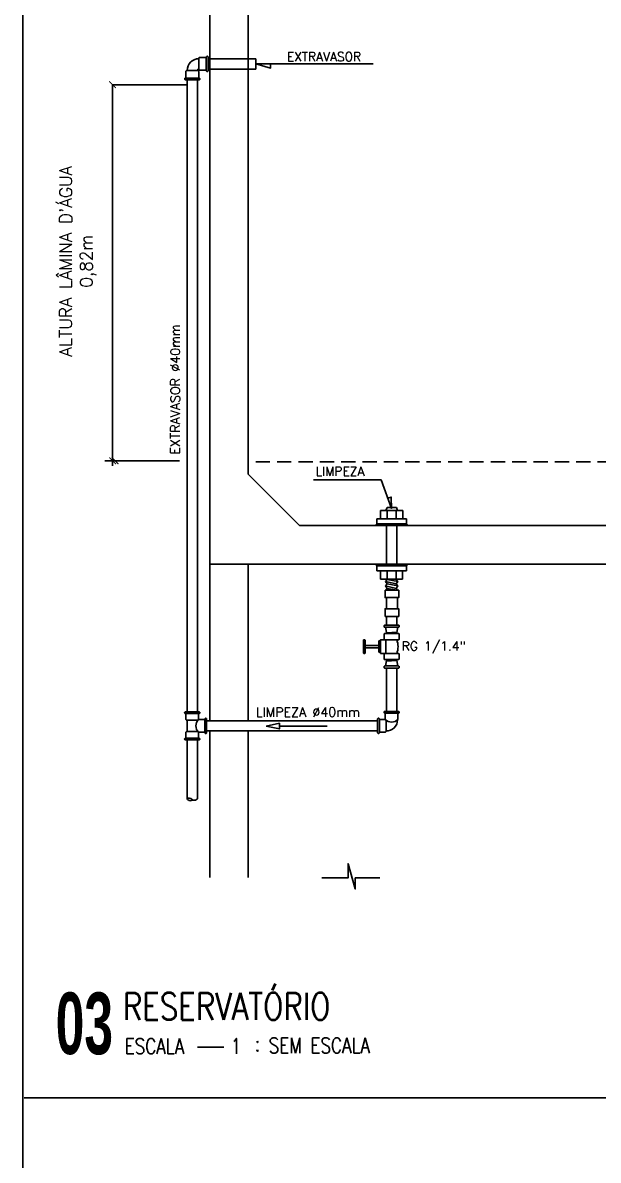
# Model space of a CAD drawing. Header units: millimetres. Extents: x 5512 to 5596, y 903 to 1082.
# Drawn here: x 5536.64 to 5546.74, y 936.43 to 956.38 of the extents above; entities that cross this region are included whole.
import ezdxf
from ezdxf.enums import TextEntityAlignment as Align

# ---------------------------------------------------------------- set-up
doc = ezdxf.new("R2010")
doc.units = ezdxf.units.MM
doc.linetypes.add('HIDDEN', pattern=[0.375, 0.25, -0.125])
for name, color, linetype in [('A-PEN-R', 1, 'Continuous'), ('DETALLHES_HIDRAULICO', 4, 'Continuous'), ("PRANCHA - PROJETU'S", 7, 'Continuous'), ('TXT_0', 7, 'Continuous'), ('TXT_2', 6, 'Continuous')]:
    doc.layers.add(name, color=color, linetype=linetype)
doc.styles.add('ADITIVOCAD', font='ROMANS.shx')
doc.styles.add('REG140', font='romans.shx', dxfattribs={"width": 0.8, "height": 0.35})
doc.styles.add('REG80', font='romans.shx', dxfattribs={"width": 0.8, "height": 0.1})
doc.styles.add('SANSSERIF2', font='sanssb__.ttf', dxfattribs={"width": 0.8})

# ---------------------------------------------------------------- blocks, each defined once
blk = doc.blocks.new('CRBODADOSÇ')
at = {"layer": "PRANCHA - PROJETU'S", "color": 3}
blk.add_line((164.825, 196.917), (165.288, 196.917), dxfattribs=at)
at = {"layer": "PRANCHA - PROJETU'S", "color": 3, "style": 'REG80', "width": 0.8}
for s, p in [('ESCALA', (163.548, 196.799)), ('1', (165.407, 196.799)), (':', (165.829, 196.842))]:
    blk.add_text(s, height=0.27, dxfattribs=at).set_placement(p)
at = {"layer": "PRANCHA - PROJETU'S", "color": 2, "style": 'REG140', "width": 0.8}
for tag, p in [('PROJETO', (163.521, 198.067)), ('DESENHO', (163.516, 197.395))]:
    blk.add_attdef(tag, p, '', height=0.472, dxfattribs=at)
at = {"layer": "PRANCHA - PROJETU'S", "style": 'SANSSERIF2', "width": 0.6}
blk.add_attdef('00', text='', height=1.08, dxfattribs=at).set_placement((162.84, 196.795), align=Align.CENTER)
at = {"layer": "PRANCHA - PROJETU'S", "color": 3, "style": 'REG80', "width": 0.8}
blk.add_attdef('ESCALA', (166.075, 196.813), '', height=0.27, dxfattribs=at)
blk = doc.blocks.new('_ArchTick')
at = {"color": 0, "const_width": 0.15}
blk.add_lwpolyline([(-0.5, -0.5), (0.5, 0.5)], dxfattribs=at)

msp = doc.modelspace()

# ---------------------------------------------------------------- linework, layer by layer
at = {"layer": 'A-PEN-R'}
for p, q in [((5536.64, 962.047), (5536.64, 913.4)), ((5536.662, 937.53), (5564.248, 937.53))]:
    msp.add_line(p, q, dxfattribs=at)
at = {"layer": 'DETALLHES_HIDRAULICO'}
for p, q in [((5540.731, 955.749), (5539.894, 955.749)), ((5540.731, 955.749), (5540.731, 955.569)), ((5540.731, 955.569), (5539.894, 955.569)), ((5539.525, 955.378), (5539.525, 944.298)), ((5539.705, 955.378), (5539.705, 944.298)), ((5542.919, 947.83), (5543.308, 947.83)), ((5542.919, 947.68), (5542.919, 947.83)), ((5543.033, 947.878), (5543.013, 947.83)), ((5543.033, 947.878), (5543.195, 947.878)), ((5543.036, 947.68), (5543.036, 947.83)), ((5543.192, 947.68), (5543.192, 947.83)), ((5543.195, 947.878), (5543.214, 947.83)), ((5543.308, 947.68), (5543.308, 947.83)), ((5542.853, 947.68), (5543.375, 947.68)), ((5542.853, 947.592), (5542.853, 947.68)), ((5543.375, 947.592), (5543.375, 947.68)), ((5542.853, 947.592), (5542.826, 947.563)), ((5542.853, 947.592), (5543.375, 947.592)), ((5543.021, 947.563), (5543.021, 946.888)), ((5543.201, 947.563), (5543.201, 946.888)), ((5543.375, 947.592), (5543.402, 947.563)), ((5542.851, 946.859), (5542.824, 946.888)), ((5542.851, 946.859), (5543.373, 946.859)), ((5542.851, 946.859), (5543.373, 946.859)), ((5542.851, 946.859), (5542.851, 946.77)), ((5543.373, 946.859), (5543.4, 946.888)), ((5543.373, 946.859), (5543.373, 946.77)), ((5542.851, 946.77), (5543.373, 946.77)), ((5542.917, 946.77), (5542.917, 946.621)), ((5543.034, 946.77), (5543.034, 946.621)), ((5543.19, 946.77), (5543.19, 946.621)), ((5543.306, 946.77), (5543.306, 946.621)), ((5542.917, 946.621), (5543.306, 946.621)), ((5543.032, 946.618), (5543.002, 946.582)), ((5543.002, 946.582), (5543.192, 946.54)), ((5543.002, 946.582), (5543.032, 946.54)), ((5543.032, 946.54), (5543.002, 946.504)), ((5543.192, 946.462), (5543.002, 946.504)), ((5543.002, 946.504), (5543.032, 946.462)), ((5543.032, 946.462), (5543.002, 946.426)), ((5543.032, 946.618), (5543.221, 946.582)), ((5543.032, 946.54), (5543.221, 946.504)), ((5543.032, 946.462), (5543.202, 946.428)), ((5543.192, 946.618), (5543.221, 946.582)), ((5543.221, 946.582), (5543.192, 946.54)), ((5543.192, 946.54), (5543.221, 946.504)), ((5543.221, 946.504), (5543.192, 946.462)), ((5543.192, 946.462), (5543.221, 946.426)), ((5543.02, 946.105), (5543.02, 946.3)), ((5543.215, 946.105), (5543.215, 946.3)), ((5543.023, 945.971), (5543.023, 945.818)), ((5543.023, 945.87), (5543.023, 945.818)), ((5543.203, 945.971), (5543.203, 945.818)), ((5543.203, 945.87), (5543.203, 945.818)), ((5543.008, 945.75), (5543.008, 945.78)), ((5543.008, 945.75), (5543.023, 945.687)), ((5543.202, 945.696), (5543.021, 945.683)), ((5543.201, 945.686), (5543.021, 945.673)), ((5543.023, 945.687), (5543.023, 945.669)), ((5543.201, 945.675), (5543.12, 945.669)), ((5543.218, 945.75), (5543.203, 945.687)), ((5543.203, 945.687), (5543.203, 945.669)), ((5543.218, 945.75), (5543.218, 945.78)), ((5542.887, 945.462), (5542.647, 945.462)), ((5542.887, 945.54), (5542.918, 945.54)), ((5542.887, 945.342), (5542.887, 945.54)), ((5543.008, 945.321), (5543.008, 945.561)), ((5542.887, 945.42), (5542.647, 945.42)), ((5542.887, 945.342), (5542.918, 945.342)), ((5543.008, 945.132), (5543.023, 945.195)), ((5543.008, 945.132), (5543.008, 945.102)), ((5543.021, 945.186), (5543.203, 945.199)), ((5543.023, 945.207), (5543.103, 945.213)), ((5543.023, 945.195), (5543.023, 945.213)), ((5543.023, 945.197), (5543.203, 945.21)), ((5543.023, 945.064), (5543.023, 944.306)), ((5543.203, 945.195), (5543.203, 945.213)), ((5543.218, 945.132), (5543.203, 945.195)), ((5543.203, 945.064), (5543.203, 944.306)), ((5543.218, 945.132), (5543.218, 945.102)), ((5539.524, 943.954), (5539.524, 944.149)), ((5542.865, 944.142), (5539.867, 944.142)), ((5542.865, 943.962), (5539.867, 943.962)), ((5539.525, 943.804), (5539.525, 942.774)), ((5539.705, 943.804), (5539.705, 942.774))]:
    msp.add_line(p, q, dxfattribs=at)
at = {"layer": 'DETALLHES_HIDRAULICO', "linetype": 'HIDDEN'}
msp.add_line((5551.852, 948.682), (5540.598, 948.682), dxfattribs=at)
at = {"layer": 'DETALLHES_HIDRAULICO'}
for points in [[(5539.861, 955.77), (5539.745, 955.77, 0.414214), (5539.727, 955.752), (5539.727, 955.565, 0.414214), (5539.745, 955.547), (5539.861, 955.547)], [(5539.727, 955.411), (5539.727, 955.527, 0.414214), (5539.709, 955.545), (5539.521, 955.545, 0.414214), (5539.503, 955.527), (5539.503, 955.411)], [(5542.998, 946.433), (5543.236, 946.433, 0.387836)], [(5542.998, 945.971), (5543.236, 945.971, -0.387836)], [(5542.98, 945.561), (5542.98, 945.66, -0.414214), (5542.989, 945.669), (5543.235, 945.669, -0.414214), (5543.244, 945.66), (5543.244, 945.57, -0.414214), (5543.235, 945.561), (5542.918, 945.561), (5542.918, 945.321), (5543.235, 945.321, -0.414214), (5543.244, 945.312), (5543.244, 945.222, -0.414214), (5543.235, 945.213), (5542.989, 945.213, -0.414214), (5542.98, 945.222), (5542.98, 945.321)], [(5542.979, 945.088, -0.414331), (5542.994, 945.102), (5543.231, 945.102, -0.414331), (5543.246, 945.088)], [(5543.246, 945.088), (5543.246, 945.079, -0.414214), (5543.231, 945.064), (5542.994, 945.064, -0.414214), (5542.979, 945.079), (5542.979, 945.088)], [(5539.502, 944.266), (5539.502, 944.167, 0.414214), (5539.52, 944.149), (5539.707, 944.149, 0.414214), (5539.725, 944.167), (5539.725, 944.266)], [(5543.001, 944.273), (5543.001, 944.165, 0.415872), (5543.224, 944.165), (5543.224, 944.273)], [(5539.835, 944.163), (5539.726, 944.163, 0.415872), (5539.726, 943.939), (5539.835, 943.939)], [(5542.898, 943.94), (5542.997, 943.94, 0.414214), (5543.015, 943.958), (5543.015, 944.146, 0.414214), (5542.997, 944.164), (5542.898, 944.164)], [(5539.725, 943.836), (5539.725, 943.935, 0.414214), (5539.707, 943.953), (5539.52, 943.953, 0.414214), (5539.502, 943.935), (5539.502, 943.836)]]:
    msp.add_lwpolyline(points, format="xyb", dxfattribs=at)
for points in [[(5539.861, 955.778), (5539.861, 955.54, 0.414214), (5539.876, 955.525), (5539.879, 955.525, 0.414214), (5539.894, 955.54), (5539.894, 955.778, 0.414214), (5539.879, 955.792), (5539.876, 955.792, 0.414214)], [(5539.482, 955.393, 0.414214), (5539.496, 955.378), (5539.734, 955.378, 0.414214), (5539.748, 955.393), (5539.748, 955.396, 0.414214), (5539.734, 955.411), (5539.496, 955.411, 0.414214), (5539.482, 955.396)], [(5542.979, 945.795, 0.414331), (5542.994, 945.78), (5543.231, 945.78, 0.414331), (5543.246, 945.795), (5543.246, 945.804, 0.414214), (5543.231, 945.818), (5542.994, 945.818, 0.414214), (5542.979, 945.804)], [(5542.617, 945.33, 0.414214), (5542.626, 945.321), (5542.638, 945.321, 0.414214), (5542.647, 945.33), (5542.647, 945.552, 0.414214), (5542.638, 945.561), (5542.626, 945.561, 0.414214), (5542.617, 945.552)], [(5539.48, 944.284, -0.414214), (5539.495, 944.298), (5539.733, 944.298, -0.414214), (5539.747, 944.284), (5539.747, 944.28, -0.414214), (5539.733, 944.266), (5539.495, 944.266, -0.414214), (5539.48, 944.28)], [(5542.979, 944.291, -0.414214), (5542.994, 944.306), (5543.231, 944.306, -0.414214), (5543.246, 944.291), (5543.246, 944.288, -0.414214), (5543.231, 944.273), (5542.994, 944.273, -0.414214), (5542.979, 944.288)], [(5539.853, 944.184, -0.414214), (5539.867, 944.17), (5539.867, 943.932, -0.414214), (5539.853, 943.918), (5539.849, 943.918, -0.414214), (5539.835, 943.932), (5539.835, 944.17, -0.414214), (5539.849, 944.184)], [(5542.88, 943.919, -0.414214), (5542.865, 943.933), (5542.865, 944.171, -0.414214), (5542.88, 944.185), (5542.883, 944.185, -0.414214), (5542.898, 944.171), (5542.898, 943.933, -0.414214), (5542.883, 943.919)], [(5539.48, 943.818, 0.414214), (5539.495, 943.804), (5539.733, 943.804, 0.414214), (5539.747, 943.818), (5539.747, 943.822, 0.414214), (5539.733, 943.836), (5539.495, 943.836, 0.414214), (5539.48, 943.822)]]:
    msp.add_lwpolyline(points, format="xyb", close=True, dxfattribs=at)
for points in [[(5543.236, 946.433), (5543.236, 946.3), (5542.998, 946.3), (5542.998, 946.433)], [(5543.236, 945.971), (5543.236, 946.104), (5542.998, 946.104), (5542.998, 945.971)], [(5540.91, 944.047), (5541.145, 944.097), (5541.145, 944.047)], [(5540.91, 944.047), (5541.145, 943.997), (5541.145, 944.047)], [(5541.982, 944.047), (5541.145, 944.047)], [(5541.887, 941.385), (5542.348, 941.385), (5542.348, 941.634), (5542.473, 941.193), (5542.473, 941.385), (5542.905, 941.385)]]:
    msp.add_lwpolyline(points, dxfattribs=at)
for centre, radius, start, end in [((5539.728, 955.546), 0.203, 90.2943, 180.1783), ((5539.728, 955.546), 0.0231, 92.6862, 181.5328), ((5542.894, 945.441), 0.331, 338.7623, 21.2377), ((5543.027, 944.15), 0.188, 266.3415, 1.8523), ((5539.56, 942.712), 0.0714, 48.236, 119.1391), ((5539.581, 942.802), 0.0626, 206.7055, 311.0513), ((5539.652, 942.815), 0.067, 228.236, 322.4119)]:
    msp.add_arc(centre, radius, start, end, dxfattribs=at)
for points in [[(5543.402, 947.563), (5542.826, 947.563), (5543.375, 947.592), (5542.853, 947.592)], [(5543.4, 946.888), (5542.824, 946.888), (5543.373, 946.859), (5542.851, 946.859)]]:
    msp.add_solid(points, dxfattribs=at)
at = {"layer": 'TXT_0', "linetype": 'ByBlock'}
for p, q in [((5539.523, 955.293), (5538.216, 955.293)), ((5538.216, 948.609), (5538.216, 955.293)), ((5539.39, 948.699), (5538.08, 948.699)), ((5539.39, 948.699), (5538.126, 948.699))]:
    msp.add_line(p, q, dxfattribs=at)
at = {"layer": 'TXT_0'}
for points in [[(5542.788, 955.659), (5540.728, 955.659), (5540.99, 955.584), (5540.99, 955.659)], [(5541.744, 948.364), (5542.927, 948.364), (5543.113, 947.864), (5543.107, 948.064), (5543.047, 948.042)]]:
    msp.add_lwpolyline(points, dxfattribs=at)
at = {"layer": 'TXT_2'}
for p, q in [((5539.923, 946.888), (5539.923, 956.566)), ((5540.598, 948.463), (5540.598, 956.566)), ((5541.498, 947.563), (5540.598, 948.463)), ((5550.952, 947.563), (5541.498, 947.563)), ((5552.527, 946.888), (5539.923, 946.888)), ((5539.923, 944.142), (5539.923, 946.888)), ((5540.598, 944.142), (5540.598, 946.888)), ((5539.923, 941.393), (5539.923, 943.962)), ((5540.598, 941.393), (5540.598, 943.962))]:
    msp.add_line(p, q, dxfattribs=at)

# ---------------------------------------------------------------- block references
at = {"layer": "PRANCHA - PROJETU'S"}
msp.add_blockref('CRBODADOSÇ', (5374.881, 741.501), dxfattribs=at).add_auto_attribs({'ESCALA': 'SEM ESCALA', 'DESENHO': 'RESERVATÓRIO', '00': '03'})
at = {"layer": 'TXT_0', "linetype": 'ByBlock', "xscale": 0.1170435493299991, "yscale": 0.1170435493299991, "zscale": 0.1170435493301399}
for p, rotation in [((5538.216, 955.293), 90), ((5538.216, 948.699), 270), ((5538.261, 948.699), 90)]:
    msp.add_blockref('_ArchTick', p, dxfattribs=dict(at, rotation=rotation))

# ---------------------------------------------------------------- texts
at = {"layer": 'TXT_0', "style": 'ADITIVOCAD'}
for s, height, p in [('EXTRAVASOR', 0.1576, (5541.274, 955.707)), ('LIMPEZA', 0.1576, (5541.777, 948.438)), ('RG 1/1.4"', 0.1576, (5543.29, 945.371)), ('LIMPEZA %%C40mm', 0.16206, (5540.73, 944.212))]:
    msp.add_text(s, height=height, dxfattribs=at).set_placement(p)
msp.add_text('EXTRAVASOR %%C40mm', height=0.16206, rotation=90, dxfattribs=at).set_placement((5539.396, 948.811))
at = {"layer": 'TXT_0', "linetype": 'ByBlock', "insert": (5537.608, 952.199), "char_height": 0.21608, "attachment_point": 5, "rotation": 90, "style": 'ADITIVOCAD'}
msp.add_mtext("\\A1;ALTURA LÂMINA D'ÁGUA\\P0,82m", dxfattribs=at)

doc.saveas('drawing.dxf')
